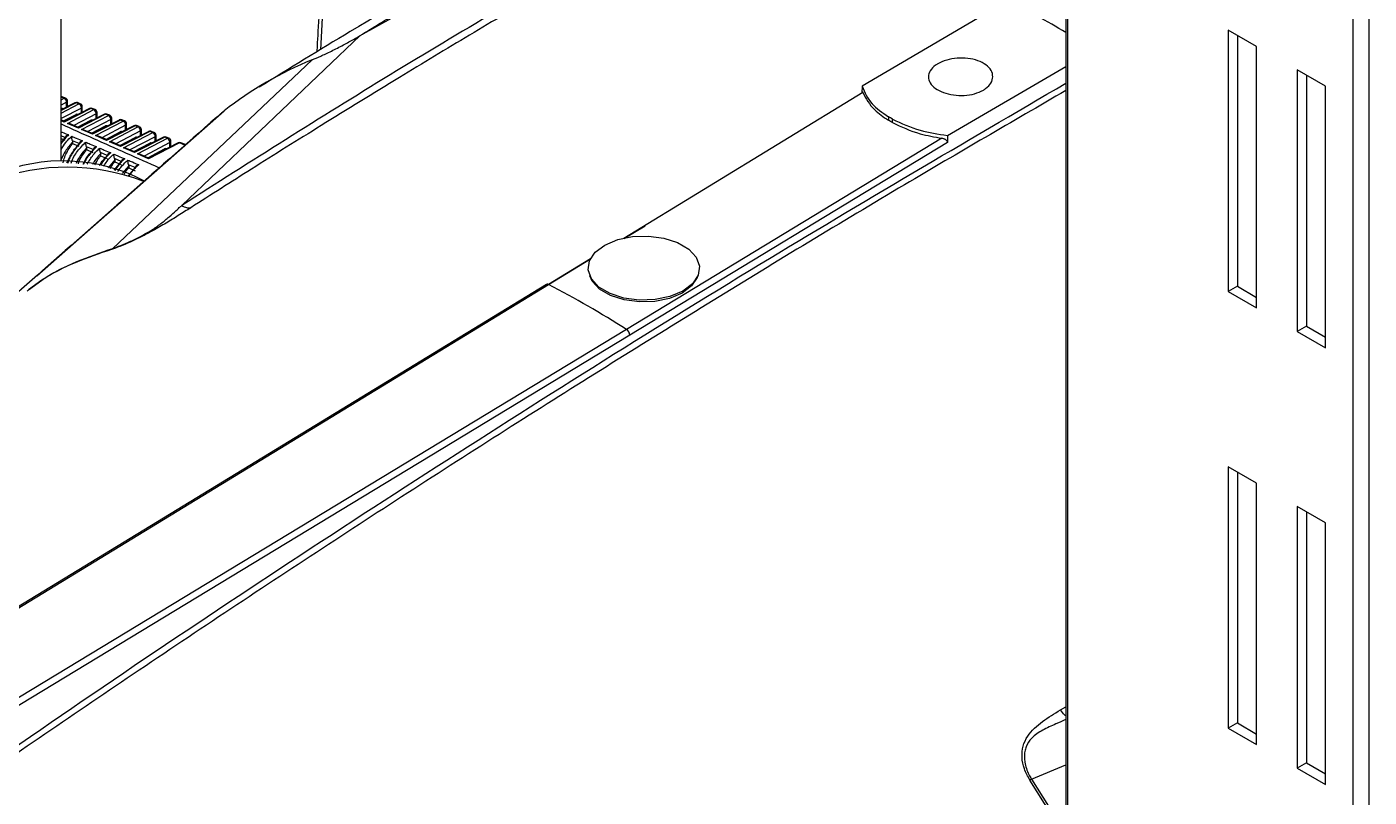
# Model space of a CAD drawing. Extents: x 7 to 135, y 1 to 99.
# Drawn here: x 15.545 to 19.74, y 14.004 to 16.41 of the extents above; entities that cross this region are included whole.
import ezdxf

# ---------------------------------------------------------------- set-up
doc = ezdxf.new("R2010")
doc.units = 0
doc.header["$MEASUREMENT"] = 0
doc.layers.add('OBJECT', color=7, linetype='CONTINUOUS')

msp = doc.modelspace()

# ---------------------------------------------------------------- linework, layer by layer
at = {"layer": 'OBJECT'}
for p, q in [((15.6524, 15.991), (15.6524, 21.5365)), ((18.7976, 18.2596), (18.7976, 12.9317)), ((18.7925, 18.2351), (18.7925, 13.0542)), ((19.6904, 12.3142), (19.6904, 17.8463)), ((19.7399, 12.3024), (19.7399, 17.8345)), ((16.5863, 16.3823), (17.2223, 16.7357)), ((16.4716, 16.4986), (16.4625, 16.3381)), ((18.6119, 16.4922), (18.1557, 16.2242)), ((16.029, 15.8519), (16.5863, 16.3823)), ((19.3881, 16.3486), (19.2997, 16.3996)), ((19.2997, 16.3996), (19.2997, 15.583)), ((19.328, 16.3833), (19.328, 15.5994)), ((19.3881, 15.532), (19.3881, 16.3486)), ((15.8139, 15.7179), (16.4368, 16.3067)), ((18.4218, 16.0706), (18.7925, 16.2863)), ((19.5154, 16.2751), (19.5154, 15.4585)), ((19.6037, 16.2241), (19.5154, 16.2751)), ((19.5436, 16.2588), (19.5436, 15.4749)), ((15.6658, 16.1874), (15.6524, 16.1926)), ((18.1581, 16.2044), (17.411, 15.7485)), ((18.1557, 16.2242), (18.155, 16.2024)), ((19.6037, 15.4075), (19.6037, 16.2241)), ((15.6617, 16.1869), (15.6524, 16.1905)), ((15.6524, 16.182), (15.6617, 16.1869)), ((15.6693, 16.174), (15.6524, 16.1652)), ((15.6949, 16.1726), (15.6524, 16.151)), ((15.699, 16.1724), (15.6524, 16.1488)), ((15.6524, 16.1399), (15.7079, 16.169)), ((15.7155, 16.1561), (15.6524, 16.1231)), ((15.6524, 16.1538), (15.6525, 16.1539)), ((15.6557, 16.1526), (15.6525, 16.1539)), ((15.6581, 16.1538), (15.6566, 16.1544)), ((15.7451, 16.1545), (15.6622, 16.1124)), ((15.7411, 16.1547), (15.6624, 16.1146)), ((15.6693, 16.1596), (15.6693, 16.174)), ((15.672, 16.1081), (15.754, 16.1511)), ((15.6722, 16.161), (15.6722, 16.1781)), ((15.7079, 16.169), (15.699, 16.1724)), ((15.712, 16.1695), (15.7031, 16.173)), ((15.7155, 16.1416), (15.7155, 16.1561)), ((15.7183, 16.1431), (15.7183, 16.1602)), ((15.754, 16.1511), (15.7451, 16.1545)), ((15.7581, 16.1516), (15.7492, 16.1551)), ((15.5762, 15.6326), (16.1618, 16.1479)), ((15.6624, 16.1146), (15.6524, 16.119)), ((15.6622, 16.1124), (15.6524, 16.1167)), ((15.66, 16.1157), (15.6987, 16.136)), ((15.7616, 16.1383), (15.692, 16.1017)), ((15.7019, 16.1347), (15.6987, 16.136)), ((15.7043, 16.1359), (15.7028, 16.1365)), ((15.7038, 16.0966), (15.7448, 16.1181)), ((15.7913, 16.1366), (15.706, 16.0933)), ((15.7873, 16.1367), (15.7062, 16.0956)), ((15.7159, 16.089), (15.8001, 16.1332)), ((15.8077, 16.1204), (15.7358, 16.0826)), ((15.7481, 16.1168), (15.7448, 16.1181)), ((15.7504, 16.118), (15.7489, 16.1186)), ((15.8375, 16.1187), (15.7499, 16.0742)), ((15.8335, 16.1188), (15.75, 16.0765)), ((15.7597, 16.0699), (15.8463, 16.1153)), ((15.7616, 16.1237), (15.7616, 16.1383)), ((15.7645, 16.1252), (15.7645, 16.1423)), ((15.8001, 16.1332), (15.7913, 16.1366)), ((15.8042, 16.1337), (15.7954, 16.1372)), ((15.8077, 16.1058), (15.8077, 16.1204)), ((15.8106, 16.1072), (15.8106, 16.1244)), ((15.8463, 16.1153), (15.8375, 16.1187)), ((15.8504, 16.1158), (15.8416, 16.1192)), ((16.1539, 16.1411), (16.1618, 16.1479)), ((18.2376, 16.1288), (18.2374, 16.118)), ((18.2501, 16.1107), (18.2503, 16.1215)), ((15.6643, 16.064), (15.6524, 16.0691)), ((15.6591, 16.0549), (15.6693, 16.0679)), ((15.706, 16.0933), (15.672, 16.1081)), ((15.7062, 16.0956), (15.6808, 16.1066)), ((15.7499, 16.0742), (15.7159, 16.089)), ((15.75, 16.0765), (15.7246, 16.0875)), ((15.7476, 16.0775), (15.7909, 16.1002)), ((15.7937, 16.0551), (15.7597, 16.0699)), ((15.7939, 16.0574), (15.7685, 16.0684)), ((15.8539, 16.1025), (15.7797, 16.0636)), ((15.7943, 16.0989), (15.7909, 16.1002)), ((15.7915, 16.0584), (15.8371, 16.0823)), ((15.8837, 16.1008), (15.7937, 16.0551)), ((15.8796, 16.1009), (15.7939, 16.0574)), ((15.7966, 16.1001), (15.795, 16.1007)), ((15.8036, 16.0508), (15.8924, 16.0974)), ((15.9, 16.0846), (15.8235, 16.0445)), ((15.8404, 16.081), (15.8371, 16.0823)), ((15.9298, 16.0829), (15.8376, 16.036)), ((15.9258, 16.083), (15.8377, 16.0383)), ((15.8428, 16.0822), (15.8412, 16.0828)), ((15.8474, 16.0317), (15.9385, 16.0796)), ((15.8539, 16.0879), (15.8539, 16.1025)), ((15.8567, 16.0893), (15.8567, 16.1065)), ((15.9461, 16.0667), (15.8674, 16.0254)), ((15.8924, 16.0974), (15.8837, 16.1008)), ((15.8965, 16.098), (15.8878, 16.1013)), ((15.9, 16.0699), (15.9, 16.0846)), ((15.9029, 16.0714), (15.9029, 16.0886)), ((15.9385, 16.0796), (15.9298, 16.0829)), ((15.9426, 16.0801), (15.934, 16.0834)), ((15.9461, 16.052), (15.9461, 16.0667)), ((15.949, 16.0535), (15.949, 16.0707)), ((18.4218, 16.0706), (18.422, 16.0483)), ((15.6524, 16.0472), (15.6642, 16.0623)), ((15.6524, 16.0609), (15.6642, 16.0558)), ((15.7081, 16.0454), (15.6873, 16.0542)), ((15.688, 16.05), (15.688, 16.0454)), ((15.688, 16.0454), (15.708, 16.0367)), ((15.752, 16.0267), (15.7312, 16.0355)), ((15.7319, 16.0315), (15.7319, 16.0263)), ((15.7319, 16.0263), (15.7518, 16.0176)), ((15.8376, 16.036), (15.8036, 16.0508)), ((15.8377, 16.0383), (15.8123, 16.0493)), ((15.8353, 16.0393), (15.8832, 16.0644)), ((15.8814, 16.0169), (15.8474, 16.0317)), ((15.8816, 16.0192), (15.8562, 16.0303)), ((15.8792, 16.0202), (15.9293, 16.0465)), ((15.976, 16.065), (15.8814, 16.0169)), ((15.972, 16.0651), (15.8816, 16.0192)), ((15.8866, 16.0631), (15.8832, 16.0644)), ((15.889, 16.0643), (15.8873, 16.065)), ((15.8913, 16.0127), (15.9847, 16.0617)), ((15.9923, 16.0488), (15.9112, 16.0063)), ((15.923, 16.0011), (15.9755, 16.0287)), ((16.0222, 16.0471), (15.9252, 15.9978)), ((16.0182, 16.0472), (15.9254, 16.0001)), ((15.9328, 16.0452), (15.9293, 16.0465)), ((15.9351, 16.0464), (15.9334, 16.0471)), ((15.979, 16.0273), (15.9755, 16.0287)), ((15.9847, 16.0617), (15.976, 16.065)), ((15.9813, 16.0285), (15.9796, 16.0292)), ((15.9888, 16.0622), (15.9801, 16.0655)), ((15.9923, 16.0341), (15.9923, 16.0488)), ((15.9952, 16.0355), (15.9952, 16.0529)), ((16.0393, 16.0405), (16.0222, 16.0471)), ((16.0409, 16.042), (16.0263, 16.0476)), ((18.405, 16.0619), (17.419, 15.4645)), ((18.422, 16.0483), (17.4295, 15.447)), ((15.7958, 16.008), (15.7751, 16.0168)), ((15.7757, 16.0129), (15.7757, 16.0073)), ((15.7757, 16.0073), (15.7957, 15.9986)), ((15.8196, 15.9943), (15.799, 15.9696)), ((15.8183, 15.962), (15.8395, 15.988)), ((15.8396, 15.9892), (15.819, 15.9981)), ((15.8196, 15.9943), (15.8196, 15.9882)), ((15.8196, 15.9882), (15.8395, 15.9795)), ((15.9252, 15.9978), (15.8913, 16.0127)), ((15.9254, 16.0001), (15.9, 16.0112)), ((15.8634, 15.9757), (15.8433, 15.9521)), ((15.8628, 15.9444), (15.8834, 15.9694)), ((15.8834, 15.9705), (15.8629, 15.9793)), ((15.8634, 15.9757), (15.8634, 15.9691)), ((15.8634, 15.9691), (15.8834, 15.9604)), ((17.4109, 15.7485), (17.4769, 15.7887)), ((17.1757, 15.6049), (17.3067, 15.6849)), ((17.3067, 15.6848), (17.1757, 15.6049)), ((14.1812, 13.7794), (17.1757, 15.6049)), ((15.5782, 15.6344), (15.4689, 15.5383)), ((17.1672, 15.6036), (17.1688, 15.6054)), ((19.328, 15.5994), (19.2997, 15.583)), ((19.2997, 15.583), (19.3881, 15.532)), ((19.328, 15.5994), (19.3881, 15.5647)), ((17.419, 15.4645), (14.4135, 13.6453)), ((17.4294, 15.4469), (14.4238, 13.6277)), ((17.4295, 15.447), (17.4294, 15.4469)), ((19.5436, 15.4749), (19.5154, 15.4585)), ((19.5154, 15.4585), (19.6037, 15.4075)), ((19.5436, 15.4749), (19.6037, 15.4402)), ((19.2997, 15.036), (19.2997, 14.2194)), ((19.3881, 14.9849), (19.2997, 15.036)), ((19.328, 15.0196), (19.328, 14.2358)), ((19.3881, 14.1684), (19.3881, 14.9849)), ((19.5154, 14.9115), (19.5154, 14.0949)), ((19.6037, 14.8604), (19.5154, 14.9115)), ((19.5436, 14.8951), (19.5436, 14.1113)), ((19.6037, 14.0439), (19.6037, 14.8604)), ((18.775, 14.2762), (18.7925, 14.2863)), ((19.328, 14.2358), (19.2997, 14.2194)), ((19.328, 14.2358), (19.3881, 14.2011)), ((19.2997, 14.2194), (19.3881, 14.1684)), ((18.685, 14.0604), (18.7925, 14.105)), ((19.5436, 14.1113), (19.5154, 14.0949)), ((19.5154, 14.0949), (19.6037, 14.0439)), ((19.5436, 14.1113), (19.6037, 14.0766)), ((18.685, 14.0604), (18.6797, 14.0572)), ((18.7925, 13.8771), (18.6797, 14.0572)), ((18.685, 14.0604), (18.7925, 13.8888))]:
    msp.add_line(p, q, dxfattribs=at)
at = {"layer": 'OBJECT', "flags": 128}
for points in [[(17.4381, 15.7548), (17.4875, 15.7565), (17.5357, 15.7501), (17.5789, 15.7362), (17.6135, 15.7157), (17.6368, 15.6905), (17.6468, 15.6625), (17.6427, 15.6341), (17.6249, 15.6074), (17.5948, 15.5847), (17.5549, 15.5679), (17.5084, 15.5582), (17.459, 15.5564), (17.4107, 15.5628), (17.3676, 15.5768), (17.3329, 15.5972), (17.3097, 15.6224), (17.2997, 15.6504), (17.3038, 15.6789), (17.3216, 15.7055), (17.3516, 15.7282), (17.3916, 15.7451), (17.4381, 15.7548)], [(17.1688, 15.6054), (15.6832, 14.6997), (14.1743, 13.7798)], [(17.6419, 15.6321), (17.6401, 15.6269), (17.6226, 15.6007), (17.593, 15.5783), (17.5536, 15.5617), (17.5078, 15.5522), (17.4592, 15.5505), (17.4117, 15.5567), (17.3692, 15.5705), (17.3351, 15.5906), (17.3122, 15.6154), (17.3046, 15.6321)]]:
    msp.add_lwpolyline(points, dxfattribs=at)
at = {"layer": 'OBJECT'}
for centre, radius, start, end in [((17.1727, 13.6929), 3.1475, 59.0283, 62.7907), ((16.8778, 15.2255), 1.1677, 112.1904, 127.8204), ((15.6643, 16.1829), 0.00472, 71.2048, 123.231), ((15.6551, 16.1743), 0.0143, 359.0769, 62.2787), ((15.6622, 16.1781), 0.01, 0, 68.8055), ((15.6673, 16.1785), 0.00496, 294.6907, 354.6633), ((15.6995, 16.1636), 0.01, 68.8055, 116.9342), ((15.6968, 16.1683), 0.00462, 62.4937, 114.3446), ((15.7015, 16.1685), 0.00472, 71.2062, 123.2216), ((15.7104, 16.1651), 0.00472, 71.2009, 123.2268), ((15.7012, 16.1564), 0.0143, 359.0757, 62.2798), ((15.7083, 16.1602), 0.01, 0, 68.8055), ((15.7134, 16.1607), 0.00496, 294.6863, 354.6567), ((15.7456, 16.1457), 0.01, 68.8055, 116.9342), ((15.743, 16.1504), 0.00462, 62.4923, 114.3494), ((15.7477, 16.1506), 0.00472, 71.2048, 123.231), ((15.7566, 16.1472), 0.00472, 71.2062, 123.2216), ((15.7474, 16.1385), 0.0143, 359.0745, 62.2791), ((15.7545, 16.1423), 0.01, 0, 68.8055), ((15.7595, 16.1428), 0.00496, 294.7054, 354.644), ((15.7918, 16.1278), 0.01, 68.8055, 116.9342), ((15.7892, 16.1325), 0.00462, 62.4794, 114.3623), ((15.7939, 16.1327), 0.00472, 71.1986, 123.2339), ((15.8027, 16.1293), 0.00472, 71.2048, 123.231), ((15.7935, 16.1206), 0.0143, 359.0734, 62.2821), ((15.8006, 16.1244), 0.01, 0, 68.8055), ((15.8057, 16.1249), 0.00496, 294.6907, 354.6633), ((15.838, 16.1099), 0.01, 68.8055, 116.9342), ((15.8354, 16.1146), 0.00462, 62.4863, 114.3618), ((15.8401, 16.1148), 0.00472, 71.205, 123.2195), ((15.8488, 16.1114), 0.00472, 71.2035, 123.2242), ((15.8396, 16.1027), 0.0143, 359.0799, 62.2775), ((15.8467, 16.1065), 0.01, 360, 68.8055), ((16.6154, 13.2936), 3.257, 59.8734, 60.132), ((16.6174, 13.3075), 3.2534, 59.8733, 60.1321), ((15.6673, 16.0724), 0.00496, 294.6907, 354.6633), ((15.8518, 16.107), 0.00496, 294.6996, 354.6543), ((15.8842, 16.092), 0.01, 68.8055, 116.9342), ((15.8815, 16.0967), 0.00462, 62.4782, 114.3629), ((15.8863, 16.0969), 0.00472, 71.205, 123.2195), ((15.895, 16.0935), 0.00472, 71.2095, 123.215), ((15.8858, 16.0848), 0.0143, 359.0776, 62.2792), ((15.8929, 16.0886), 0.01, 0, 68.8055), ((15.8979, 16.0891), 0.00496, 294.703, 354.651), ((15.9303, 16.0741), 0.01, 68.8055, 116.9342), ((15.9277, 16.0788), 0.00462, 62.4791, 114.3554), ((15.9324, 16.079), 0.00472, 71.2048, 123.231), ((15.9411, 16.0756), 0.00472, 71.2035, 123.229), ((15.9319, 16.0669), 0.0143, 359.0733, 62.2781), ((15.939, 16.0707), 0.01, 0, 68.8055), ((15.9441, 16.0712), 0.00496, 294.6895, 354.6599), ((15.9765, 16.0562), 0.01, 68.8055, 116.9342), ((15.9739, 16.0609), 0.00462, 62.4662, 114.3684), ((15.9786, 16.0611), 0.00472, 71.1986, 123.2339), ((15.9872, 16.0577), 0.00472, 71.2047, 123.2146), ((15.978, 16.049), 0.0143, 359.0804, 62.2727), ((15.9852, 16.0529), 0.01, 0, 68.8055), ((15.9902, 16.0533), 0.00496, 294.6996, 354.6543), ((16.0227, 16.0383), 0.01, 68.8055, 116.9342), ((16.0201, 16.043), 0.00462, 62.4802, 114.3608), ((16.0248, 16.0432), 0.00472, 71.2, 123.2244), ((15.6579, 15.4413), 0.5498, 62.5783, 112.8403), ((15.67, 15.303), 0.6683, 69.1754, 110.3114), ((17.1721, 15.6001), 0.0061, 52.8587, 143.648), ((15.7109, 12.7865), 3.1764, 57.4681, 62.5373), ((17.4054, 15.4445), 0.0242, 6.0355, 55.7826)]:
    msp.add_arc(centre, radius, start, end, dxfattribs=at)
for centre, major_axis, ratio, start_param, end_param in [((15.6521, 16.1454), (0.00492, 0.00878), 0.569277, 0.080603, 0.718914), ((15.6627, 16.1036), (-0.0003, 0.011), 0.034338, 0.016182, 0.647743), ((15.6725, 16.0993), (0.014, 0.0005), 0.628267, 0.919072, 1.582997), ((15.6982, 16.1275), (0.00492, 0.00878), 0.569277, 0.080603, 0.718914), ((15.7444, 16.1096), (0.00492, 0.00878), 0.569277, 0.080603, 0.718914), ((15.7065, 16.0845), (-0.0003, 0.011), 0.034338, 0.016182, 0.647743), ((15.7164, 16.0802), (0.014, 0.0005), 0.628267, 0.919072, 1.582997), ((15.7504, 16.0654), (-0.0003, 0.011), 0.034338, 0.016182, 0.647743), ((15.7602, 16.0611), (0.014, 0.0005), 0.628267, 0.919072, 1.582997), ((15.7905, 16.0918), (0.00492, 0.00878), 0.569277, 0.080603, 0.718914), ((15.8367, 16.0739), (0.00492, 0.00878), 0.569277, 0.080603, 0.718914), ((15.7942, 16.0463), (-0.0003, 0.011), 0.034338, 0.016182, 0.647743), ((15.8041, 16.042), (0.014, 0.0005), 0.628267, 0.919072, 1.582997), ((15.8381, 16.0272), (-0.0003, 0.011), 0.034338, 0.016182, 0.647743), ((15.8479, 16.0229), (0.014, 0.0005), 0.628267, 0.919072, 1.582997), ((15.8828, 16.056), (0.00492, 0.00878), 0.569277, 0.080603, 0.718914), ((15.9289, 16.0381), (0.00492, 0.00878), 0.569277, 0.080603, 0.718914), ((15.9751, 16.0202), (0.00492, 0.00878), 0.569277, 0.080603, 0.718914), ((15.8819, 16.0081), (-0.0003, 0.011), 0.034338, 0.016182, 0.647743), ((15.8917, 16.0038), (0.014, 0.0005), 0.628267, 0.919072, 1.582997), ((15.9257, 15.989), (-0.0003, 0.011), 0.034338, 0.016182, 0.647743)]:
    msp.add_ellipse(centre, major_axis=major_axis, ratio=ratio, start_param=start_param, end_param=end_param, dxfattribs=at)
for points, knots in [([(16.5863, 16.3823), (16.627, 16.4073), (16.7071, 16.4564), (16.8284, 16.5298), (16.9504, 16.6027), (17.0713, 16.674), (17.1521, 16.7209), (17.1908, 16.7433)], [0, 0, 0, 0, 0.206023, 0.404821, 0.608638, 0.812835, 1, 1, 1, 1]), ([(17.3408, 16.6516), (17.1199, 16.5222), (16.6779, 16.2635), (16.2453, 15.9891), (16.0291, 15.8519)], [0, 0, 0, 0, 0.499998, 1, 1, 1, 1]), ([(17.3703, 16.6434), (17.2965, 16.6006), (17.1489, 16.5149), (16.9287, 16.3843), (16.7004, 16.2467), (16.4733, 16.1071), (16.256, 15.9714), (16.1207, 15.8852), (16.0576, 15.8449)], [0, 0, 0, 0, 0.166677, 0.333344, 0.500001, 0.687097, 0.853763, 1, 1, 1, 1]), ([(16.9967, 16.6526), (16.8491, 16.5675), (16.6051, 16.4268), (16.3653, 16.2793), (16.2706, 16.2211)], [0, 0, 0, 0, 0.605176, 1, 1, 1, 1]), ([(16.4629, 16.4991), (16.4596, 16.4596), (16.4549, 16.4033), (16.4521, 16.3479), (16.4513, 16.3313)], [0, 0, 0, 0, 0.700603, 1, 1, 1, 1]), ([(16.4368, 16.3067), (16.4452, 16.3103), (16.462, 16.3175), (16.497, 16.3341), (16.5338, 16.3526), (16.5647, 16.3695), (16.5802, 16.3787), (16.5863, 16.3823)], [0, 0, 0, 0, 0.217936, 0.435232, 0.661572, 0.868602, 1, 1, 1, 1]), ([(18.5342, 16.2122), (18.5255, 16.208), (18.5079, 16.1996), (18.4744, 16.1946), (18.4402, 16.1959), (18.4084, 16.2037), (18.3829, 16.217), (18.3664, 16.2343), (18.3608, 16.2536), (18.3667, 16.273), (18.3797, 16.2864), (18.3971, 16.2977), (18.4188, 16.3069), (18.4519, 16.3129), (18.4862, 16.3123), (18.5179, 16.305), (18.5435, 16.2917), (18.56, 16.2741), (18.5656, 16.254), (18.5596, 16.2339), (18.5468, 16.2201), (18.5367, 16.2137), (18.5342, 16.2122)], [0, 0, 0, 0, 0.053667, 0.107334, 0.161009, 0.214695, 0.268377, 0.32205, 0.375728, 0.429414, 0.483095, 0.499977, 0.553659, 0.607341, 0.661037, 0.714737, 0.76841, 0.822062, 0.875724, 0.929416, 0.983118, 1, 1, 1, 1]), ([(14.7132, 13.6045), (15.0588, 13.8476), (15.7501, 14.3338), (16.7917, 15.0195), (17.8059, 15.6575), (18.4735, 16.0476), (18.7925, 16.234)], [0, 0, 0, 0, 0.255394, 0.510845, 0.766264, 1, 1, 1, 1]), ([(18.7925, 16.2111), (18.6244, 16.1136), (18.2567, 15.9002), (17.6913, 15.5578), (17.0913, 15.1837), (16.4869, 14.7947), (15.8844, 14.3943), (15.2963, 13.9925), (14.9126, 13.7209), (14.7243, 13.5876)], [0, 0, 0, 0, 0.1235284, 0.2701457, 0.4156716, 0.5651885, 0.7154908, 0.8604278, 1, 1, 1, 1]), ([(18.1581, 16.2044), (18.1579, 16.205), (18.1574, 16.2062), (18.1568, 16.2073), (18.1563, 16.2078), (18.1558, 16.2078), (18.1554, 16.2069), (18.1551, 16.205), (18.155, 16.2035), (18.155, 16.2024)], [0, 0, 0, 0, 0.152076, 0.292237, 0.422141, 0.539519, 0.752455, 0.836115, 1, 1, 1, 1]), ([(18.1557, 16.2242), (18.1635, 16.2054), (18.1778, 16.1706), (18.2188, 16.1419), (18.2376, 16.1288)], [0, 0, 0, 0, 0.54186, 1, 1, 1, 1]), ([(18.1581, 16.2044), (18.1677, 16.1858), (18.1839, 16.1544), (18.2219, 16.1285), (18.2374, 16.118)], [0, 0, 0, 0, 0.593401, 1, 1, 1, 1]), ([(16.1571, 16.1444), (16.0584, 16.0573), (15.8612, 15.8834), (15.6711, 15.7161), (15.5762, 15.6326)], [0, 0, 0, 0, 0.500635, 1, 1, 1, 1]), ([(18.2501, 16.1107), (18.2778, 16.0978), (18.3244, 16.076), (18.3817, 16.066), (18.405, 16.0619)], [0, 0, 0, 0, 0.593382, 1, 1, 1, 1]), ([(18.2503, 16.1215), (18.278, 16.1085), (18.3291, 16.0847), (18.3926, 16.0751), (18.4218, 16.0706)], [0, 0, 0, 0, 0.541513, 1, 1, 1, 1]), ([(15.6524, 16.1065), (15.6859, 16.0914), (15.7875, 16.0454), (15.8901, 16.0001), (15.959, 15.9697)], [0, 0, 0, 0, 0.3296694, 1, 1, 1, 1]), ([(15.6524, 16.0819), (15.6534, 16.0815), (15.661, 16.0783), (15.6687, 16.0751), (15.6753, 16.0723)], [0, 0, 0, 0, 0.125188, 1, 1, 1, 1]), ([(15.6753, 16.0723), (15.6737, 16.0707), (15.6676, 16.0647), (15.6593, 16.056), (15.6541, 16.0475), (15.6524, 16.0448)], [0, 0, 0, 0, 0.201401, 0.739511, 1, 1, 1, 1]), ([(15.6524, 16.0263), (15.657, 16.034), (15.6652, 16.0476), (15.6772, 16.0606), (15.6835, 16.0665), (15.6852, 16.0681)], [0, 0, 0, 0, 0.48953, 0.862086, 1, 1, 1, 1]), ([(15.6753, 16.0723), (15.6753, 16.0723), (15.6745, 16.0721), (15.672, 16.0713), (15.6684, 16.0695), (15.6653, 16.0668), (15.6646, 16.0649), (15.6643, 16.064)], [0, 0, 0, 0, 0.0081236, 0.1438781, 0.5082552, 0.782561, 1, 1, 1, 1]), ([(15.6852, 16.0681), (15.6899, 16.0661), (15.7012, 16.0613), (15.7126, 16.0565), (15.7193, 16.0537)], [0, 0, 0, 0, 0.41243, 1, 1, 1, 1]), ([(15.6873, 16.0542), (15.687, 16.0553), (15.6863, 16.0577), (15.6856, 16.062), (15.6852, 16.0655), (15.6852, 16.0675), (15.6852, 16.0681), (15.6852, 16.0681)], [0, 0, 0, 0, 0.216121, 0.48268, 0.828147, 0.991679, 1, 1, 1, 1]), ([(15.688, 16.05), (15.6801, 16.0409), (15.6656, 16.0244), (15.6565, 16.004), (15.6524, 15.995)], [0, 0, 0, 0, 0.55312, 1, 1, 1, 1]), ([(15.6582, 15.9855), (15.6597, 15.9913), (15.6644, 16.0095), (15.6768, 16.0301), (15.6863, 16.0431), (15.688, 16.0454)], [0, 0, 0, 0, 0.282396, 0.873476, 1, 1, 1, 1]), ([(15.6704, 15.9847), (15.6755, 15.9959), (15.6854, 16.0177), (15.7006, 16.0352), (15.708, 16.0438)], [0, 0, 0, 0, 0.514159, 1, 1, 1, 1]), ([(15.7193, 16.0537), (15.7176, 16.0521), (15.7114, 16.0463), (15.6971, 16.03), (15.6816, 16.008), (15.675, 15.9901), (15.673, 15.9845)], [0, 0, 0, 0, 0.088879, 0.322384, 0.788802, 1, 1, 1, 1]), ([(15.6832, 15.9838), (15.6846, 15.9877), (15.6906, 16.004), (15.7058, 16.025), (15.7207, 16.0418), (15.7274, 16.048), (15.7292, 16.0495)], [0, 0, 0, 0, 0.15341, 0.643173, 0.907212, 1, 1, 1, 1]), ([(15.6873, 16.0542), (15.6874, 16.0542), (15.6877, 16.053), (15.688, 16.0515), (15.688, 16.0503), (15.688, 16.05)], [0, 0, 0, 0, 0.063502, 0.811452, 1, 1, 1, 1]), ([(15.7319, 16.0315), (15.7238, 16.0225), (15.7106, 16.0079), (15.7021, 15.9898), (15.6988, 15.9828)], [0, 0, 0, 0, 0.614859, 1, 1, 1, 1]), ([(15.706, 15.9823), (15.7061, 15.9826), (15.7099, 15.9953), (15.7202, 16.0106), (15.73, 16.0238), (15.7319, 16.0263)], [0, 0, 0, 0, 0.02164, 0.810981, 1, 1, 1, 1]), ([(15.7193, 16.0537), (15.7192, 16.0537), (15.7184, 16.0535), (15.7157, 16.0527), (15.7121, 16.0508), (15.7091, 16.0481), (15.7084, 16.0462), (15.7081, 16.0454)], [0, 0, 0, 0, 0.0080149, 0.1670107, 0.5220034, 0.7880589, 1, 1, 1, 1]), ([(15.7215, 15.9813), (15.7241, 15.9869), (15.732, 16.0034), (15.744, 16.0165), (15.7518, 16.0252)], [0, 0, 0, 0, 0.338587, 1, 1, 1, 1]), ([(15.7632, 16.0351), (15.7615, 16.0335), (15.7552, 16.0277), (15.7409, 16.0116), (15.7278, 15.9945), (15.7226, 15.9818), (15.7224, 15.9812)], [0, 0, 0, 0, 0.111355, 0.399144, 0.9739, 1, 1, 1, 1]), ([(15.7312, 16.0355), (15.7309, 16.0366), (15.7303, 16.039), (15.7295, 16.0432), (15.7292, 16.0468), (15.7291, 16.0488), (15.7292, 16.0495), (15.7292, 16.0495)], [0, 0, 0, 0, 0.211707, 0.471303, 0.809161, 0.991787, 1, 1, 1, 1]), ([(15.7292, 16.0495), (15.7338, 16.0476), (15.7452, 16.0428), (15.7566, 16.0379), (15.7632, 16.0351)], [0, 0, 0, 0, 0.412462, 1, 1, 1, 1]), ([(15.7312, 16.0355), (15.7312, 16.0355), (15.7316, 16.0343), (15.7318, 16.0329), (15.7319, 16.0317), (15.7319, 16.0315)], [0, 0, 0, 0, 0.043899, 0.819919, 1, 1, 1, 1]), ([(15.7335, 15.9805), (15.7396, 15.9906), (15.7496, 16.0074), (15.7642, 16.023), (15.7713, 16.0293), (15.7731, 16.0309)], [0, 0, 0, 0, 0.53017, 0.88198, 1, 1, 1, 1]), ([(15.7632, 16.0351), (15.7632, 16.0351), (15.7622, 16.0349), (15.7594, 16.034), (15.7558, 16.0321), (15.7529, 16.0294), (15.7522, 16.0275), (15.752, 16.0267)], [0, 0, 0, 0, 0.007961, 0.189297, 0.53507, 0.793264, 1, 1, 1, 1]), ([(15.7731, 16.0309), (15.7778, 16.029), (15.7892, 16.0241), (15.8005, 16.0193), (15.8072, 16.0165)], [0, 0, 0, 0, 0.412498, 1, 1, 1, 1]), ([(15.7751, 16.0168), (15.7748, 16.0179), (15.7742, 16.0202), (15.7735, 16.0244), (15.7731, 16.0281), (15.7731, 16.0302), (15.7731, 16.0309), (15.7731, 16.0309)], [0, 0, 0, 0, 0.207495, 0.460469, 0.790829, 0.991862, 1, 1, 1, 1]), ([(18.405, 16.0619), (18.4062, 16.0617), (18.4086, 16.0612), (18.4119, 16.0601), (18.4148, 16.0586), (18.4178, 16.0565), (18.42, 16.0541), (18.4217, 16.0511), (18.4219, 16.0494), (18.422, 16.0483)], [0, 0, 0, 0, 0.1520763, 0.292238, 0.4221431, 0.5395135, 0.7524535, 0.8361143, 1, 1, 1, 1]), ([(15.7757, 16.0129), (15.7673, 16.0043), (15.7575, 15.9941), (15.751, 15.9813), (15.75, 15.9794)], [0, 0, 0, 0, 0.853404, 1, 1, 1, 1]), ([(15.758, 15.9789), (15.7615, 15.9857), (15.7667, 15.9958), (15.7735, 16.0045), (15.7757, 16.0073)], [0, 0, 0, 0, 0.6815647, 1, 1, 1, 1]), ([(15.7726, 15.9779), (15.7727, 15.978), (15.7785, 15.9892), (15.7871, 15.9979), (15.7957, 16.0066)], [0, 0, 0, 0, 0.007723, 1, 1, 1, 1]), ([(15.7751, 16.0168), (15.7751, 16.0168), (15.7754, 16.0157), (15.7757, 16.0143), (15.7757, 16.0131), (15.7757, 16.0129)], [0, 0, 0, 0, 0.022474, 0.828073, 1, 1, 1, 1]), ([(15.8072, 16.0165), (15.8054, 16.0149), (15.7991, 16.0092), (15.7876, 15.9972), (15.7797, 15.9846), (15.7754, 15.9777)], [0, 0, 0, 0, 0.151273, 0.535995, 1, 1, 1, 1]), ([(15.7855, 15.9749), (15.7887, 15.9802), (15.7963, 15.9925), (15.8078, 16.0041), (15.8152, 16.0107), (15.8171, 16.0123)], [0, 0, 0, 0, 0.36085, 0.844404, 1, 1, 1, 1]), ([(15.8072, 16.0165), (15.8071, 16.0165), (15.806, 16.0162), (15.8032, 16.0153), (15.7995, 16.0134), (15.7966, 16.0107), (15.796, 16.0088), (15.7958, 16.008)], [0, 0, 0, 0, 0.007889, 0.210621, 0.547447, 0.798171, 1, 1, 1, 1]), ([(15.8056, 15.967), (15.8078, 15.9711), (15.8118, 15.9787), (15.8171, 15.9852), (15.8196, 15.9882)], [0, 0, 0, 0, 0.542472, 1, 1, 1, 1]), ([(15.819, 15.9981), (15.8187, 15.9991), (15.8181, 16.0014), (15.8174, 16.0056), (15.8171, 16.0093), (15.817, 16.0115), (15.8171, 16.0123), (15.8171, 16.0123)], [0, 0, 0, 0, 0.203473, 0.450078, 0.773113, 0.991932, 1, 1, 1, 1]), ([(15.8171, 16.0123), (15.8217, 16.0103), (15.8331, 16.0055), (15.8445, 16.0007), (15.8511, 15.9978)], [0, 0, 0, 0, 0.412522, 1, 1, 1, 1]), ([(15.819, 15.9981), (15.8192, 15.997), (15.8195, 15.9957), (15.8196, 15.9945), (15.8196, 15.9943)], [0, 0, 0, 0, 0.835987, 1, 1, 1, 1]), ([(15.8511, 15.9978), (15.8493, 15.9962), (15.843, 15.9906), (15.8318, 15.9793), (15.8242, 15.9674), (15.8203, 15.9612)], [0, 0, 0, 0, 0.159974, 0.560511, 1, 1, 1, 1]), ([(15.8297, 15.9575), (15.8325, 15.962), (15.8399, 15.9739), (15.8513, 15.9853), (15.8592, 15.992), (15.861, 15.9936)], [0, 0, 0, 0, 0.319699, 0.839058, 1, 1, 1, 1]), ([(15.8511, 15.9978), (15.8511, 15.9978), (15.8498, 15.9975), (15.8469, 15.9966), (15.8432, 15.9946), (15.8404, 15.9919), (15.8399, 15.9901), (15.8396, 15.9892)], [0, 0, 0, 0, 0.007796, 0.231076, 0.55919, 0.802811, 1, 1, 1, 1]), ([(15.861, 15.9936), (15.8657, 15.9916), (15.877, 15.9868), (15.8884, 15.982), (15.8951, 15.9791)], [0, 0, 0, 0, 0.412558, 1, 1, 1, 1]), ([(15.8629, 15.9793), (15.8626, 15.9803), (15.8621, 15.9824), (15.8614, 15.9862), (15.861, 15.9901), (15.861, 15.9925), (15.861, 15.9936), (15.861, 15.9936)], [0, 0, 0, 0, 0.199314, 0.397092, 0.700911, 0.992025, 1, 1, 1, 1]), ([(15.8495, 15.9497), (15.8499, 15.9506), (15.8537, 15.9577), (15.8589, 15.9638), (15.8634, 15.9691)], [0, 0, 0, 0, 0.126308, 1, 1, 1, 1]), ([(15.8629, 15.9793), (15.8631, 15.9782), (15.8634, 15.977), (15.8634, 15.9759), (15.8634, 15.9757)], [0, 0, 0, 0, 0.843616, 1, 1, 1, 1]), ([(15.8951, 15.9791), (15.8932, 15.9775), (15.8868, 15.9719), (15.8758, 15.961), (15.8683, 15.9496), (15.8645, 15.9437)], [0, 0, 0, 0, 0.165661, 0.574103, 1, 1, 1, 1]), ([(15.8951, 15.9791), (15.895, 15.9791), (15.8937, 15.9788), (15.8906, 15.9779), (15.8869, 15.9758), (15.8842, 15.9731), (15.8837, 15.9713), (15.8834, 15.9705)], [0, 0, 0, 0, 0.007731, 0.250693, 0.570346, 0.807209, 1, 1, 1, 1]), ([(16.0576, 15.8449), (16.0447, 15.8367), (16.0199, 15.8209), (15.9809, 15.7969), (15.9421, 15.7745), (15.9029, 15.754), (15.8672, 15.7371), (15.8342, 15.7231), (15.8175, 15.7173), (15.8092, 15.7143)], [0, 0, 0, 0, 0.175154, 0.335953, 0.499736, 0.628069, 0.749937, 0.875049, 1, 1, 1, 1]), ([(15.8139, 15.7179), (15.8216, 15.7206), (15.8372, 15.726), (15.8685, 15.7395), (15.9021, 15.7559), (15.9357, 15.7749), (15.9648, 15.7953), (15.9893, 15.816), (16.008, 15.8327), (16.0208, 15.8444), (16.0265, 15.8496), (16.029, 15.8519)], [0, 0, 0, 0, 0.123066, 0.246585, 0.369053, 0.491537, 0.630311, 0.772463, 0.899411, 0.955666, 1, 1, 1, 1]), ([(16.029, 15.8519), (16.0341, 15.8491), (16.0444, 15.8436), (16.0532, 15.8444), (16.0576, 15.8449)], [0, 0, 0, 0, 0.500001, 1, 1, 1, 1]), ([(15.8092, 15.7143), (15.7332, 15.6882), (15.6392, 15.6558), (15.561, 15.5962), (15.546, 15.5847)], [0, 0, 0, 0, 0.807706, 1, 1, 1, 1]), ([(15.5506, 15.5883), (15.5656, 15.5997), (15.6439, 15.6594), (15.7379, 15.6917), (15.8139, 15.7179)], [0, 0, 0, 0, 0.1920329, 1, 1, 1, 1]), ([(15.8139, 15.7179), (15.8131, 15.7172), (15.8116, 15.716), (15.81, 15.7149), (15.8092, 15.7143)], [0, 0, 0, 0, 0.5, 1, 1, 1, 1]), ([(17.1688, 15.6054), (17.1688, 15.6054), (17.1694, 15.6062), (17.1719, 15.6064), (17.1745, 15.6054), (17.1757, 15.6049)], [0, 0, 0, 0, 0.000876, 0.500435, 1, 1, 1, 1]), ([(17.4294, 15.4469), (17.4292, 15.448), (17.429, 15.4501), (17.4279, 15.4535), (17.426, 15.4573), (17.4229, 15.4615), (17.4203, 15.4635), (17.419, 15.4645)], [0, 0, 0, 0, 0.179544, 0.322991, 0.500805, 0.75931, 1, 1, 1, 1]), ([(18.6797, 14.0572), (18.6733, 14.0687), (18.6603, 14.0917), (18.6536, 14.1287), (18.6569, 14.1642), (18.6762, 14.2051), (18.7183, 14.242), (18.7561, 14.2648), (18.775, 14.2762)], [0, 0, 0, 0, 0.125022, 0.25026, 0.372598, 0.500557, 0.750171, 1, 1, 1, 1]), ([(18.7925, 14.2579), (18.791, 14.2589), (18.7847, 14.2631), (18.7792, 14.2705), (18.775, 14.2762)], [0, 0, 0, 0, 0.232813, 1, 1, 1, 1]), ([(18.7925, 14.2464), (18.7819, 14.2418), (18.7571, 14.2312), (18.7196, 14.2139), (18.6856, 14.1922), (18.6692, 14.167), (18.6633, 14.1459), (18.6621, 14.1295), (18.6638, 14.1116), (18.6682, 14.0934), (18.6754, 14.0755), (18.6821, 14.065), (18.685, 14.0604)], [0, 0, 0, 0, 0.132869, 0.308685, 0.478362, 0.608759, 0.668017, 0.7395, 0.797123, 0.869822, 0.943618, 1, 1, 1, 1])]:
    msp.add_open_spline(points, degree=3, knots=knots, dxfattribs=at)

doc.saveas('drawing.dxf')
